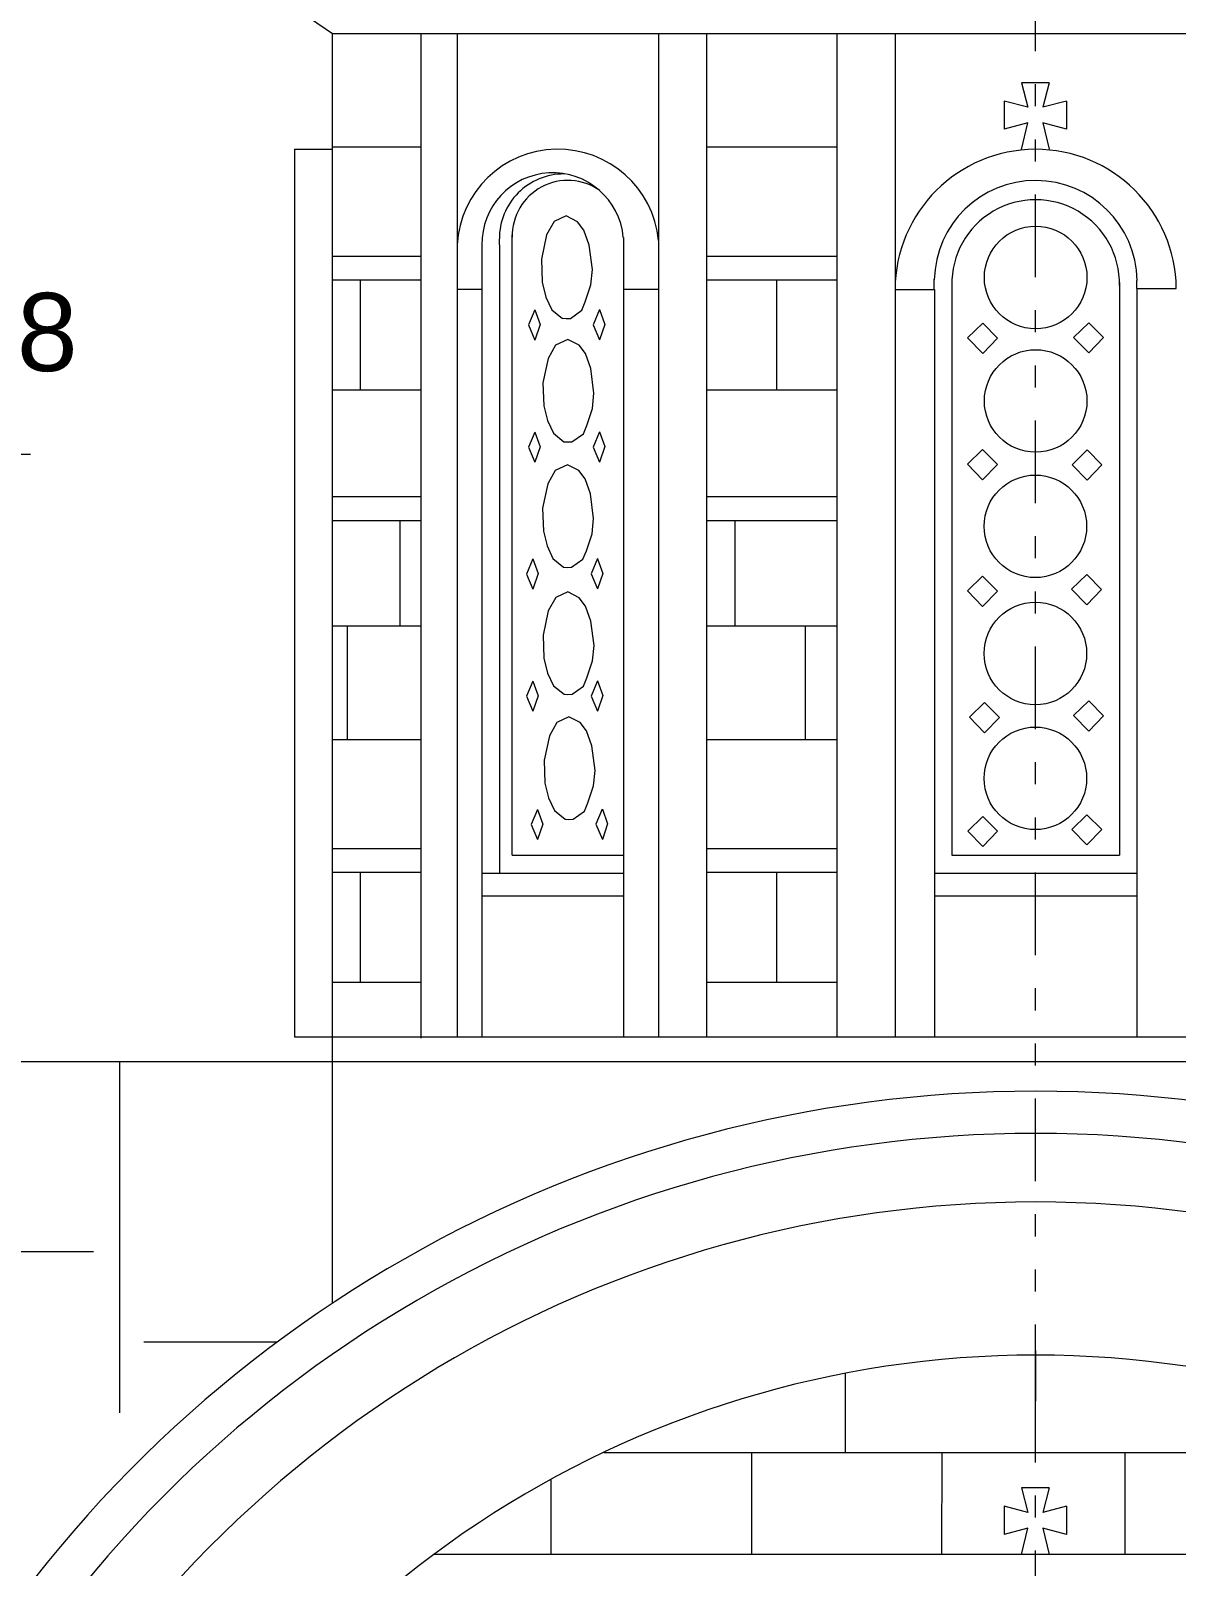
# Model space of a CAD drawing. Header units: millimetres. Extents: x -490789 to -449459, y 209001 to 327650.
# Drawn here: x -473270 to -469604, y 227286 to 232199 of the extents above; entities that cross this region are included whole.
import ezdxf

# ---------------------------------------------------------------- set-up
doc = ezdxf.new("R2010")
doc.units = ezdxf.units.MM
doc.header["$MEASUREMENT"] = 0
doc.linetypes.add('2-Штрих-Штриховая', pattern=[723.19442, 264.583325, -105.833328, 70.555556, -105.833328, 70.555556, -105.833328])
doc.linetypes.add('Штриховая', pattern=[282.222223, 141.111112, -141.111112])
for name, color, linetype, lineweight in [('0_Ном._пера__12_Ном._пера__12_Ном._пера__12', 12, 'Continuous', 18), ('0_Ном._пера__7_Ном._пера__1_Ном._пера__1', 1, 'Continuous', 18), ('0_Ном._пера__7_Ном._пера__5_Ном._пера__5', 5, 'Continuous', 18), ('0_Ном._пера__7_Ном._пера__7_Ном._пера__1', 1, 'Continuous', 18), ('0_Ном._пера__7_Ном._пера__7_Ном._пера__7', 7, 'Continuous', 18), ('0_Ном_пера__1_Ном_пера__1_Ном_пера__1_Ном._пера__1_Ном_пера__1_Ном_пера__1_Ном_пера__1_Ном_пера__1_Ном_пера__1_Ном_пера__1_Ном_пера__1_Ном_пера__1_Ном_пера__1_Ном_пера__1_Ном_пера__1_Ном_пера__1_Ном_пера__1_Ном_пера__1_Ном_пера__1_Ном_пера__1_Ном_пера___D_Ном._пера__1', 1, 'Continuous', 18), ('0_Ном_пера__1_Ном_пера__1_Ном_пера__1_Ном_пера__1_Ном_пера__1_Ном_пера__1_Ном_пера__1_Ном_пера__1_Ном_пера__1_Ном_пера__1_Ном._пера__1_Ном_пера__1_Ном_пера__1_Ном_пера__1_Ном_пера__1_Ном_пера__1_Ном_пера__1_Ном_пера__1_Ном_пера__1_Ном_пера__1_Ном_пера___D_Ном._пера__1', 1, 'Continuous', 18), ('0_Ном_пера__5_Ном_пера__5_Ном_пера__5_Ном_пера__5_Ном_пера__5_Ном_пера__5_Ном_пера__5_Ном_пера__5_Ном_пера__5_Ном_пера__5_Ном_пера__5_Ном_пера__5_Ном_пера__5_Ном_пера__5_Ном_пера__5_Ном_пера__5_Ном._пера__5_Ном_пера__5_Ном_пера__5_Ном_пера__5_Ном_пера___7_Ном._пера__5', 5, 'Continuous', 18), ('0_Ном_пера__7_Ном._пера__7_Ном_пера__7_Ном_пера__7_Ном_пера__7_Ном_пера__7_Ном_пера__7_Ном_пера__7_Ном_пера__7_Ном_пера__7_Ном_пера__7_Ном_пера__7_Ном_пера__7_Ном_пера__7_Ном_пера__7_Ном_пера__7_Ном_пера__7_Ном_пера__7_Ном_пера__7_Ном_пера__7_Ном_пера___7_Ном._пера__7', 7, 'Continuous', 18), ('0_Ном_пера__7_Ном_пера__7_Ном._пера__7_Ном_пера__7_Ном_пера__7_Ном_пера__7_Ном_пера__7_Ном_пера__7_Ном_пера__7_Ном_пера__7_Ном_пера__7_Ном_пера__7_Ном_пера__7_Ном_пера__7_Ном_пера__7_Ном_пера__7_Ном_пера__7_Ном_пера__7_Ном_пера__7_Ном_пера__7_Ном_пера___3_Ном._пера__7', 7, 'Continuous', 18), ('0_Ном_пера__7_Ном_пера__7_Ном_пера__7_Ном._пера__7_Ном_пера__7_Ном_пера__7_Ном_пера__7_Ном_пера__7_Ном_пера__7_Ном_пера__7_Ном_пера__7_Ном_пера__7_Ном_пера__7_Ном_пера__7_Ном_пера__7_Ном_пера__7_Ном_пера__7_Ном_пера__7_Ном_пера__7_Ном_пера__7_Ном_пера___5_Ном._пера__7', 7, 'Continuous', 18), ('0_Ном_пера__7_Ном_пера__7_Ном_пера__7_Ном_пера__7_Ном_пера__7_Ном_пера__7_Ном_пера__7_Ном_пера__7_Ном_пера__7_Ном._пера__7_Ном_пера__7_Ном_пера__7_Ном_пера__7_Ном_пера__7_Ном_пера__7_Ном_пера__7_Ном_пера__7_Ном_пера__7_Ном_пера__7_Ном_пера__7_Ном_пера___7_Ном._пера__7', 7, 'Continuous', 18), ('0_Ном_пера__7_Ном_пера__7_Ном_пера__7_Ном_пера__7_Ном_пера__7_Ном_пера__7_Ном_пера__7_Ном_пера__7_Ном_пера__7_Ном_пера__7_Ном_пера__7_Ном_пера__7_Ном_пера__7_Ном_пера__7_Ном_пера__7_Ном._пера__7_Ном._пера__7_Ном._пера__7_Ном._пера__7_Ном._пера__7_Ном._пера__7', 7, 'Continuous', 18), ('0_Ном_пера__7_Ном_пера__7_Ном_пера__7_Ном_пера__7_Ном_пера__7_Ном_пера__7_Ном_пера__7_Ном_пера__7_Ном_пера__7_Ном_пера__7_Ном_пера__7_Ном_пера__7_Ном_пера__7_Ном_пера__7_Ном_пера__7_Ном._пера__7_Ном_пера__7_Ном._пера__7_Ном_пера__7_Ном._пера__7_Ном_пера_2_Ном._пера__7', 7, 'Continuous', 18), ('0_Ном_пера__7_Ном_пера__7_Ном_пера__7_Ном_пера__7_Ном_пера__7_Ном_пера__7_Ном_пера__7_Ном_пера__7_Ном_пера__7_Ном_пера__7_Ном_пера__7_Ном_пера__7_Ном_пера__7_Ном_пера__7_Ном_пера__7_Ном_пера__7_Ном_пера__7_Ном_пера__7_Ном._пера__7_Ном_пера__7_Ном._пера__5_Ном._пера__7', 7, 'Continuous', 18), ('0_Ном_пера__7_Ном_пера__7_Ном_пера__7_Ном_пера__7_Ном_пера__7_Ном_пера__7_Ном_пера__7_Ном_пера__7_Ном_пера__7_Ном_пера__7_Ном_пера__7_Ном_пера__7_Ном_пера__7_Ном_пера__7_Ном_пера__7_Ном_пера__7_Ном_пера__7_Ном_пера__7_Ном_пера__7_Ном_пера__7_Ном_пера__7_8_Ном._пера__1', 1, 'Continuous', 18), ('0_Ном_пера__7_Ном_пера__7_Ном_пера__7_Ном_пера__7_Ном_пера__7_Ном_пера__7_Ном_пера__7_Ном_пера__7_Ном_пера__7_Ном_пера__7_Ном_пера__7_Ном_пера__7_Ном_пера__7_Ном_пера__7_Ном_пера__7_Ном_пера__7_Ном_пера__7_Ном_пера__7_Ном_пера__7_Ном_пера__7_Ном_пера__7_C_Ном._пера__1', 1, 'Continuous', 18), ('0_Ном_пера__7_Ном_пера__7_Ном_пера__7_Ном_пера__7_Ном_пера__7_Ном_пера__7_Ном_пера__7_Ном_пера__7_Ном_пера__7_Ном_пера__7_Ном_пера__7_Ном_пера__7_Ном_пера__7_Ном_пера__7_Ном_пера__7_Ном_пера__7_Ном_пера__7_Ном_пера__7_Ном_пера__7_Ном_пера__7_Ном_пера__7_C_Ном._пера__7', 7, 'Continuous', 18), ('hatch_Ном_пера__254_Ном_пера__254_Ном_пера__254_Ном._пера__254_Ном_пера__254_Ном._пера__9_Ном_пера__9_Ном_пера__9_Ном_пера__12_Ном_пера__12_Ном_пера__12_Ном_пера__12_Ном_пера__12_Ном_пера__12_Ном_пера__1_Ном_пера__1_Ном_пера__1_Ном_пера__1_Ном_пера__1_Н_B_Ном._пера__1', 1, 'Continuous', 18), ('Line 0.25_Ном_пера__7_Ном_пера__7_Ном_пера__7_Ном_пера__7_Ном_пера__7_Ном_пера__7_Ном_пера__7_Ном_пера__7_Ном_пера__7_Ном_пера__7_Ном_пера__7_Ном._пера__7_Ном._пера__7_Ном._пера__7_Ном._пера__7_Ном._пера__102_Ном._пера__102', 102, 'Continuous', 18), ('Line 0.25_Ном_пера__7_Ном_пера__7_Ном_пера__7_Ном_пера__7_Ном_пера__7_Ном_пера__7_Ном_пера__7_Ном_пера__7_Ном_пера__7_Ном_пера__7_Ном_пера__7_Ном._пера__7_Ном._пера__8_Ном._пера__8_Ном._пера__8_Ном._пера__8_Ном._пера__8', 8, 'Continuous', 18)]:
    doc.layers.add(name, color=color, linetype=linetype, lineweight=lineweight)
doc.styles.add('СГЕНЕРИР_СТИЛЬ_1', font='')
doc.styles.get('СГЕНЕРИР_СТИЛЬ_1').set_extended_font_data('Arial')

msp = doc.modelspace()

# ---------------------------------------------------------------- linework, layer by layer
at = {"layer": '0_Ном._пера__12_Ном._пера__12_Ном._пера__12', "linetype": '2-Штрих-Штриховая'}
msp.add_line((-470054.3, 217669.7), (-470054.3, 236554.5), dxfattribs=at)
at = {"layer": '0_Ном._пера__7_Ном._пера__1_Ном._пера__1', "linetype": 'Continuous'}
for p, q in [((-472021.8, 230707.9), (-472304.3, 230707.9)), ((-470689.8, 230707.9), (-471107.4, 230707.9))]:
    msp.add_line(p, q, dxfattribs=at)
at = {"layer": '0_Ном._пера__7_Ном._пера__5_Ном._пера__5', "linetype": 'Continuous'}
for p, q in [((-471595.3, 231588.4), (-471619, 231545.8)), ((-471556.2, 231606.4), (-471595.3, 231588.4)), ((-471520.1, 231587.7), (-471556.2, 231606.4)), ((-471499.7, 231561), (-471520.1, 231587.7)), ((-471619, 231545.8), (-471635.6, 231467.6)), ((-471482.7, 231513.2), (-471499.7, 231561)), ((-471472.4, 231434.7), (-471482.7, 231513.2)), ((-471635.6, 231467.6), (-471633.3, 231394.1)), ((-471477.5, 231385.4), (-471472.4, 231434.7)), ((-471633.3, 231394.1), (-471621.4, 231346.7)), ((-471495.6, 231331.1), (-471477.5, 231385.4)), ((-471621.4, 231346.7), (-471602.4, 231306.4)), ((-471506.4, 231304.6), (-471495.6, 231331.1)), ((-471602.4, 231306.4), (-471568.5, 231278.7)), ((-471543.1, 231278.7), (-471506.4, 231304.6)), ((-471568.7, 231278.8), (-471556.2, 231278.2)), ((-471556.2, 231278.2), (-471543.1, 231278.7)), ((-471590.5, 231193.3), (-471614.2, 231150.6)), ((-471551.4, 231211.3), (-471590.5, 231193.3)), ((-471515.2, 231192.5), (-471551.4, 231211.3)), ((-471494.9, 231165.9), (-471515.2, 231192.5)), ((-471614.2, 231150.6), (-471630.8, 231072.4)), ((-471477.8, 231118.1), (-471494.9, 231165.9)), ((-471467.6, 231039.6), (-471477.8, 231118.1)), ((-471630.8, 231072.4), (-471628.4, 230998.9)), ((-471472.7, 230990.3), (-471467.6, 231039.6)), ((-471628.4, 230998.9), (-471616.6, 230951.5)), ((-471490.8, 230935.9), (-471472.7, 230990.3)), ((-471616.6, 230951.5), (-471597.6, 230911.2)), ((-471597.6, 230911.2), (-471563.7, 230883.5)), ((-471538.2, 230883.6), (-471501.6, 230909.5)), ((-471501.6, 230909.5), (-471490.8, 230935.9)), ((-471563.9, 230883.7), (-471551.4, 230883.1)), ((-471551.4, 230883.1), (-471538.2, 230883.6)), ((-471591.7, 230792.2), (-471615.4, 230749.5)), ((-471552.6, 230810.1), (-471591.7, 230792.2)), ((-471516.4, 230791.4), (-471552.6, 230810.1)), ((-471496.1, 230764.7), (-471516.4, 230791.4)), ((-471615.4, 230749.5), (-471632, 230671.3)), ((-471479, 230716.9), (-471496.1, 230764.7)), ((-471468.8, 230638.4), (-471479, 230716.9)), ((-471632, 230671.3), (-471629.6, 230597.8)), ((-471629.6, 230597.8), (-471617.8, 230550.4)), ((-471473.8, 230589.1), (-471468.8, 230638.4)), ((-471617.8, 230550.4), (-471598.8, 230510.1)), ((-471492, 230534.8), (-471473.8, 230589.1)), ((-471598.8, 230510.1), (-471564.9, 230482.4)), ((-471539.4, 230482.4), (-471502.8, 230508.3)), ((-471502.8, 230508.3), (-471492, 230534.8)), ((-471565.1, 230482.5), (-471552.6, 230481.9)), ((-471552.6, 230481.9), (-471539.4, 230482.4)), ((-471550.9, 230403.3), (-471590.1, 230385.4)), ((-471514.8, 230384.6), (-471550.9, 230403.3)), ((-471590.1, 230385.4), (-471613.8, 230342.7)), ((-471494.5, 230357.9), (-471514.8, 230384.6)), ((-471477.4, 230310.1), (-471494.5, 230357.9)), ((-471613.8, 230342.7), (-471630.4, 230264.5)), ((-471467.1, 230231.6), (-471477.4, 230310.1)), ((-471630.4, 230264.5), (-471628, 230191)), ((-471472.2, 230182.3), (-471467.1, 230231.6)), ((-471628, 230191), (-471616.1, 230143.6)), ((-471490.3, 230128), (-471472.2, 230182.3)), ((-471616.1, 230143.6), (-471597.2, 230103.3)), ((-471597.2, 230103.3), (-471563.2, 230075.6)), ((-471501.1, 230101.5), (-471490.3, 230128)), ((-471563.4, 230075.7), (-471550.9, 230075.1)), ((-471550.9, 230075.1), (-471537.8, 230075.6)), ((-471537.8, 230075.6), (-471501.1, 230101.5)), ((-471547.5, 230003.7), (-471586.6, 229985.8)), ((-471511.4, 229985), (-471547.5, 230003.7)), ((-471586.6, 229985.8), (-471610.3, 229943.1)), ((-471491, 229958.3), (-471511.4, 229985)), ((-471474, 229910.5), (-471491, 229958.3)), ((-471610.3, 229943.1), (-471626.9, 229864.9)), ((-471463.7, 229832), (-471474, 229910.5)), ((-471626.9, 229864.9), (-471624.6, 229791.4)), ((-471468.8, 229782.7), (-471463.7, 229832)), ((-471624.6, 229791.4), (-471612.7, 229744)), ((-471486.9, 229728.4), (-471468.8, 229782.7)), ((-471612.7, 229744), (-471593.8, 229703.7)), ((-471497.7, 229701.9), (-471486.9, 229728.4)), ((-471593.8, 229703.7), (-471559.8, 229676)), ((-471560, 229676.1), (-471547.5, 229675.5)), ((-471547.5, 229675.5), (-471534.4, 229676)), ((-471534.4, 229676), (-471497.7, 229701.9))]:
    msp.add_line(p, q, dxfattribs=at)
for centre in [(-470054.3, 231409.5), (-470054.3, 231014.3), (-470055.2, 230613.2), (-470055.2, 230206.4), (-470055.2, 229806.8)]:
    msp.add_circle(centre, 164.1, dxfattribs=at)
at = {"layer": '0_Ном._пера__7_Ном._пера__7_Ном._пера__1', "linetype": 'Continuous'}
for centre, radius, start, end in [((-471582.7, 231496.6), 323.2, 5.563, 176.7814), ((-470054.3, 231369.5), 450, 0.5939, 179.7617), ((-471599.5, 231517.7), 226.7, 5.0594, 181.0967), ((-471563.6, 231534.1), 206.7, 89.8996, 180.2277), ((-470054.3, 231395.6), 324.3, 0.7789, 178.7941)]:
    msp.add_arc(centre, radius, start, end, dxfattribs=at)
at = {"layer": '0_Ном._пера__7_Ном._пера__7_Ном._пера__7', "linetype": 'Continuous'}
for p, q in [((-472304.3, 232188.7), (-472771.4, 232509.4)), ((-472304.3, 228127.3), (-472304.3, 232188.7)), ((-467804.3, 232188.7), (-472304.3, 232188.7)), ((-472021.8, 232188.7), (-472021.8, 228975.6)), ((-471905.4, 232188.7), (-471905.4, 228980.1)), ((-470690.5, 232188.7), (-471361.4, 232188.7)), ((-470690.5, 232188.7), (-471361.4, 232188.7)), ((-471261.1, 232188.7), (-471261.1, 228980.1)), ((-471107.4, 232188.7), (-471107.4, 228980.1)), ((-470690.5, 232188.7), (-470690.5, 228980.1)), ((-470504.3, 232188.7), (-470504.3, 228980.1)), ((-472426.2, 231819.7), (-472426.2, 228980.1)), ((-472426.2, 231819.7), (-472304.3, 231819.7)), ((-471729.3, 229560.8), (-471729.3, 231545.6)), ((-471770.1, 231513.4), (-471770.1, 229503.6)), ((-470322.5, 231393), (-470322.5, 229560.8)), ((-469786.1, 231393), (-469786.1, 229561.4)), ((-471826.2, 231371.4), (-471826.2, 228980.1)), ((-471373.6, 231371.4), (-471373.6, 228980.1)), ((-470504.3, 231378.6), (-470504.3, 228980.1)), ((-470378.5, 231371.4), (-470378.5, 228980.1)), ((-469730.1, 231374.2), (-469730.1, 228980.1)), ((-472021.8, 230293.2), (-472304.3, 230293.2)), ((-470689.8, 230293.2), (-471107.4, 230293.2)), ((-470689.8, 230293.2), (-471107.4, 230293.2)), ((-471729.3, 229560.8), (-471373.6, 229560.8)), ((-470322.5, 229560.8), (-469786.1, 229560.8)), ((-471826.2, 229503.6), (-471373.6, 229503.6)), ((-470378.5, 229503.6), (-469730.1, 229503.6)), ((-471826.2, 229430.7), (-471373.6, 229430.7)), ((-470378.5, 229430.7), (-469730.1, 229430.7)), ((-472426.2, 228980.1), (-472304.3, 228980.1)), ((-472304.3, 228980.1), (-467682.5, 228980.1)), ((-471436.5, 227650), (-468672.2, 227650))]:
    msp.add_line(p, q, dxfattribs=at)
for centre, radius, start, end in [((-471551.6, 231542.3), 177.7, 54.6693, 181.2231), ((-470054.3, 231389.8), 268.3, 358.7614, 181.2231), ((-470054.3, 224734.6), 4071, 30.5449, 149.4551), ((-470054.3, 224734.6), 3936, 29.5894, 150.4133), ((-470054.3, 224734.6), 3716.6, 28.0623, 151.9407), ((-470054.3, 224734.6), 3226.5, 22.9021, 157.0979)]:
    msp.add_arc(centre, radius, start, end, dxfattribs=at)
at = {"layer": '0_Ном_пера__1_Ном_пера__1_Ном_пера__1_Ном._пера__1_Ном_пера__1_Ном_пера__1_Ном_пера__1_Ном_пера__1_Ном_пера__1_Ном_пера__1_Ном_пера__1_Ном_пера__1_Ном_пера__1_Ном_пера__1_Ном_пера__1_Ном_пера__1_Ном_пера__1_Ном_пера__1_Ном_пера__1_Ном_пера__1_Ном_пера___D_Ном._пера__1', "linetype": 'Continuous'}
for p, q in [((-472304.3, 231477.7), (-472021.8, 231477.7)), ((-471105.4, 231477.7), (-470689.8, 231477.7)), ((-472304.3, 231401.7), (-472021.8, 231401.7)), ((-471107.4, 231401.7), (-470689.8, 231401.7)), ((-472304.3, 230631.9), (-472021.8, 230631.9)), ((-471107.4, 230631.9), (-470689.8, 230631.9)), ((-472304.3, 229582.3), (-472021.8, 229582.3)), ((-471105.4, 229582.3), (-470689.8, 229582.3)), ((-472304.3, 229506.2), (-472021.8, 229506.2)), ((-471107.4, 229506.2), (-470689.8, 229506.2)), ((-468129, 227323.6), (-471979.6, 227323.6))]:
    msp.add_line(p, q, dxfattribs=at)
at = {"layer": '0_Ном_пера__1_Ном_пера__1_Ном_пера__1_Ном_пера__1_Ном_пера__1_Ном_пера__1_Ном_пера__1_Ном_пера__1_Ном_пера__1_Ном_пера__1_Ном._пера__1_Ном_пера__1_Ном_пера__1_Ном_пера__1_Ном_пера__1_Ном_пера__1_Ном_пера__1_Ном_пера__1_Ном_пера__1_Ном_пера__1_Ном_пера___D_Ном._пера__1', "linetype": 'Continuous'}
for p, q in [((-470154.6, 231973.9), (-470154.6, 231883.6)), ((-470154.6, 227478), (-470154.6, 227387.7))]:
    msp.add_line(p, q, dxfattribs=at)
at = {"layer": '0_Ном_пера__5_Ном_пера__5_Ном_пера__5_Ном_пера__5_Ном_пера__5_Ном_пера__5_Ном_пера__5_Ном_пера__5_Ном_пера__5_Ном_пера__5_Ном_пера__5_Ном_пера__5_Ном_пера__5_Ном_пера__5_Ном_пера__5_Ном_пера__5_Ном._пера__5_Ном_пера__5_Ном_пера__5_Ном_пера__5_Ном_пера___7_Ном._пера__5', "linetype": 'Continuous'}
for p, q in [((-471656.9, 231306), (-471677.4, 231257.4)), ((-471656.5, 231305.8), (-471640.1, 231258.8)), ((-471449.9, 231306.7), (-471470.3, 231258.1)), ((-471449.5, 231306.5), (-471433.1, 231259.5)), ((-471677.4, 231257.4), (-471656.5, 231209.2)), ((-471640.1, 231258.8), (-471656.5, 231209.2)), ((-471470.3, 231258.1), (-471449.5, 231209.9)), ((-471433.1, 231259.5), (-471449.5, 231209.9)), ((-470223.7, 231263.2), (-470271.9, 231216)), ((-470223.7, 231263.2), (-470176, 231215.5)), ((-469884.5, 231264.6), (-469932.7, 231217.4)), ((-469884.5, 231264.6), (-469836.8, 231216.9)), ((-470271.9, 231216), (-470223.7, 231166.6)), ((-470176, 231215.5), (-470223.7, 231166.6)), ((-469932.7, 231217.4), (-469884.5, 231168)), ((-469836.8, 231216.9), (-469884.5, 231168)), ((-471656.9, 230914.8), (-471677.4, 230866.2)), ((-471656.5, 230914.7), (-471640.1, 230867.6)), ((-471449.9, 230915.5), (-471470.3, 230866.9)), ((-471449.5, 230915.3), (-471433.1, 230868.3)), ((-471677.4, 230866.2), (-471656.5, 230818.1)), ((-471640.1, 230867.6), (-471656.5, 230818.1)), ((-471470.3, 230866.9), (-471449.5, 230818.7)), ((-471433.1, 230868.3), (-471449.5, 230818.7)), ((-470224.1, 230859), (-470272.3, 230811.8)), ((-470224.1, 230859), (-470176.4, 230811.3)), ((-469889.8, 230857.6), (-469938, 230810.4)), ((-469889.8, 230857.6), (-469842.1, 230809.9)), ((-470272.3, 230811.8), (-470224.1, 230762.4)), ((-470176.4, 230811.3), (-470224.1, 230762.4)), ((-469938, 230810.4), (-469889.8, 230761)), ((-469842.1, 230809.9), (-469889.8, 230761)), ((-471663.3, 230509.2), (-471683.8, 230460.6)), ((-471662.9, 230509.1), (-471646.5, 230462)), ((-471456.3, 230509.9), (-471476.7, 230461.3)), ((-471455.9, 230509.7), (-471439.5, 230462.7)), ((-471683.8, 230460.6), (-471662.9, 230412.5)), ((-471646.5, 230462), (-471662.9, 230412.5)), ((-471476.7, 230461.3), (-471455.9, 230413.1)), ((-471439.5, 230462.7), (-471455.9, 230413.1)), ((-470224.1, 230453.7), (-470272.3, 230406.6)), ((-470224.1, 230453.7), (-470176.4, 230406)), ((-469890.9, 230458.9), (-469939.1, 230411.7)), ((-469890.9, 230458.9), (-469843.2, 230411.2)), ((-470272.3, 230406.6), (-470224.1, 230357.1)), ((-470176.4, 230406), (-470224.1, 230357.1)), ((-469939.1, 230411.7), (-469890.9, 230362.3)), ((-469843.2, 230411.2), (-469890.9, 230362.3)), ((-471663.3, 230118.1), (-471683.8, 230069.5)), ((-471662.9, 230117.9), (-471646.5, 230070.9)), ((-471456.3, 230118.8), (-471476.7, 230070.2)), ((-471455.9, 230118.6), (-471439.5, 230071.5)), ((-471683.8, 230069.5), (-471662.9, 230021.3)), ((-471646.5, 230070.9), (-471662.9, 230021.3)), ((-471476.7, 230070.2), (-471455.9, 230022)), ((-471439.5, 230071.5), (-471455.9, 230022)), ((-469884.6, 230054.6), (-469932.9, 230007.5)), ((-469884.6, 230054.6), (-469836.9, 230006.9)), ((-470217.8, 230049.5), (-470266, 230002.3)), ((-470217.8, 230049.5), (-470170.1, 230001.8)), ((-469932.9, 230007.5), (-469884.6, 229958)), ((-469836.9, 230006.9), (-469884.6, 229958)), ((-470266, 230002.3), (-470217.8, 229952.9)), ((-470170.1, 230001.8), (-470217.8, 229952.9)), ((-471648.2, 229707.6), (-471668.7, 229659)), ((-471647.8, 229707.4), (-471631.4, 229660.4)), ((-471631.4, 229660.4), (-471647.8, 229610.8)), ((-471441.2, 229708.3), (-471461.7, 229659.7)), ((-471461.7, 229659.7), (-471440.8, 229611.5)), ((-471440.8, 229708.1), (-471424.4, 229661)), ((-471424.4, 229661), (-471440.8, 229611.5)), ((-470223.6, 229685.1), (-470271.8, 229638)), ((-470223.6, 229685.1), (-470175.9, 229637.4)), ((-469890.4, 229690.3), (-469938.7, 229643.1)), ((-469890.4, 229690.3), (-469842.7, 229642.6)), ((-471668.7, 229659), (-471647.8, 229610.8)), ((-470271.8, 229638), (-470223.6, 229588.5)), ((-470175.9, 229637.4), (-470223.6, 229588.5)), ((-469938.7, 229643.1), (-469890.4, 229593.7)), ((-469842.7, 229642.6), (-469890.4, 229593.7))]:
    msp.add_line(p, q, dxfattribs=at)
at = {"layer": '0_Ном_пера__7_Ном._пера__7_Ном_пера__7_Ном_пера__7_Ном_пера__7_Ном_пера__7_Ном_пера__7_Ном_пера__7_Ном_пера__7_Ном_пера__7_Ном_пера__7_Ном_пера__7_Ном_пера__7_Ном_пера__7_Ном_пера__7_Ном_пера__7_Ном_пера__7_Ном_пера__7_Ном_пера__7_Ном_пера__7_Ном_пера___7_Ном._пера__7', "linetype": 'Continuous'}
for p, q in [((-472214.4, 231048.5), (-472214.4, 231401.7)), ((-472214.4, 231048.5), (-472214.4, 231401.7)), ((-470882.4, 231048.5), (-470882.4, 231401.7)), ((-470882.4, 231048.5), (-470882.4, 231401.7)), ((-472256.6, 229930.5), (-472256.6, 230293.2)), ((-470791, 229930.5), (-470791, 230293.2)), ((-472214.4, 229153), (-472214.4, 229506.2)), ((-472214.4, 229153), (-472214.4, 229506.2)), ((-470882.4, 229153), (-470882.4, 229506.2)), ((-470882.4, 229153), (-470882.4, 229506.2))]:
    msp.add_line(p, q, dxfattribs=at)
at = {"layer": '0_Ном_пера__7_Ном_пера__7_Ном._пера__7_Ном_пера__7_Ном_пера__7_Ном_пера__7_Ном_пера__7_Ном_пера__7_Ном_пера__7_Ном_пера__7_Ном_пера__7_Ном_пера__7_Ном_пера__7_Ном_пера__7_Ном_пера__7_Ном_пера__7_Ном_пера__7_Ном_пера__7_Ном_пера__7_Ном_пера__7_Ном_пера___3_Ном._пера__7', "linetype": 'Continuous'}
for p, q in [((-470054.3, 227650), (-470053.9, 227976.3)), ((-470663.8, 227902.9), (-470663.8, 227649.6)), ((-470963.7, 227650), (-470963.7, 227323.2)), ((-470354.2, 227323.6), (-470353.8, 227650)), ((-469767.4, 227326.1), (-469767.4, 227647.9))]:
    msp.add_line(p, q, dxfattribs=at)
at = {"layer": '0_Ном_пера__7_Ном_пера__7_Ном_пера__7_Ном._пера__7_Ном_пера__7_Ном_пера__7_Ном_пера__7_Ном_пера__7_Ном_пера__7_Ном_пера__7_Ном_пера__7_Ном_пера__7_Ном_пера__7_Ном_пера__7_Ном_пера__7_Ном_пера__7_Ном_пера__7_Ном_пера__7_Ном_пера__7_Ном_пера__7_Ном_пера___5_Ном._пера__7', "linetype": 'Continuous'}
msp.add_line((-471605.7, 227563.6), (-471605.7, 227323.6), dxfattribs=at)
at = {"layer": '0_Ном_пера__7_Ном_пера__7_Ном_пера__7_Ном_пера__7_Ном_пера__7_Ном_пера__7_Ном_пера__7_Ном_пера__7_Ном_пера__7_Ном._пера__7_Ном_пера__7_Ном_пера__7_Ном_пера__7_Ном_пера__7_Ном_пера__7_Ном_пера__7_Ном_пера__7_Ном_пера__7_Ном_пера__7_Ном_пера__7_Ном_пера___7_Ном._пера__7', "linetype": 'Continuous'}
for p, q in [((-472021.8, 231826), (-472304.3, 231826)), ((-470689.8, 231826), (-471105.4, 231826)), ((-470689.8, 231826), (-471105.4, 231826)), ((-472021.8, 229930.5), (-472304.3, 229930.5)), ((-470689.8, 229930.5), (-471105.4, 229930.5))]:
    msp.add_line(p, q, dxfattribs=at)
at = {"layer": '0_Ном_пера__7_Ном_пера__7_Ном_пера__7_Ном_пера__7_Ном_пера__7_Ном_пера__7_Ном_пера__7_Ном_пера__7_Ном_пера__7_Ном_пера__7_Ном_пера__7_Ном_пера__7_Ном_пера__7_Ном_пера__7_Ном_пера__7_Ном._пера__7_Ном_пера__7_Ном._пера__7_Ном_пера__7_Ном._пера__7_Ном_пера_2_Ном._пера__7', "linetype": 'Continuous'}
for p, q in [((-472089.2, 230631.9), (-472089.2, 230293.2)), ((-471017.4, 230631.9), (-471017.4, 230293.2)), ((-471017.4, 230631.9), (-471017.4, 230293.2))]:
    msp.add_line(p, q, dxfattribs=at)
at = {"layer": '0_Ном_пера__7_Ном_пера__7_Ном_пера__7_Ном_пера__7_Ном_пера__7_Ном_пера__7_Ном_пера__7_Ном_пера__7_Ном_пера__7_Ном_пера__7_Ном_пера__7_Ном_пера__7_Ном_пера__7_Ном_пера__7_Ном_пера__7_Ном_пера__7_Ном_пера__7_Ном_пера__7_Ном._пера__7_Ном_пера__7_Ном._пера__5_Ном._пера__7', "linetype": 'Continuous'}
for p, q in [((-472021.8, 231048.5), (-472304.3, 231048.5)), ((-470689.8, 231048.5), (-471107.4, 231048.5)), ((-472021.8, 229153), (-472304.3, 229153)), ((-470689.8, 229153), (-471107.4, 229153))]:
    msp.add_line(p, q, dxfattribs=at)
at = {"layer": '0_Ном_пера__7_Ном_пера__7_Ном_пера__7_Ном_пера__7_Ном_пера__7_Ном_пера__7_Ном_пера__7_Ном_пера__7_Ном_пера__7_Ном_пера__7_Ном_пера__7_Ном_пера__7_Ном_пера__7_Ном_пера__7_Ном_пера__7_Ном_пера__7_Ном_пера__7_Ном_пера__7_Ном_пера__7_Ном_пера__7_Ном_пера__7_8_Ном._пера__1', "linetype": 'Continuous'}
for p, q in [((-470099.9, 232032.8), (-470079.5, 231953.9)), ((-470010.9, 232032.5), (-470031.3, 231953.9)), ((-470079.5, 231953.9), (-470154.6, 231974)), ((-469955.9, 231974), (-470031.3, 231953.9)), ((-470079.5, 231903.8), (-470154.6, 231883.6)), ((-470099.9, 231819.4), (-470079.5, 231903.8)), ((-470031.2, 231903.8), (-470011.1, 231819.5)), ((-469955.9, 231883.6), (-470031.2, 231903.8)), ((-470099.9, 227536.9), (-470079.5, 227458)), ((-470010.9, 227536.6), (-470031.3, 227458)), ((-470079.5, 227458), (-470154.6, 227478.1)), ((-469955.9, 227478.1), (-470031.3, 227458)), ((-470079.5, 227407.9), (-470154.6, 227387.7)), ((-470099.9, 227323.5), (-470079.5, 227407.9)), ((-470031.2, 227407.9), (-470011.1, 227323.6)), ((-469955.9, 227387.7), (-470031.2, 227407.9))]:
    msp.add_line(p, q, dxfattribs=at)
at = {"layer": '0_Ном_пера__7_Ном_пера__7_Ном_пера__7_Ном_пера__7_Ном_пера__7_Ном_пера__7_Ном_пера__7_Ном_пера__7_Ном_пера__7_Ном_пера__7_Ном_пера__7_Ном_пера__7_Ном_пера__7_Ном_пера__7_Ном_пера__7_Ном_пера__7_Ном_пера__7_Ном_пера__7_Ном_пера__7_Ном_пера__7_Ном_пера__7_C_Ном._пера__1', "linetype": 'Continuous'}
for p, q in [((-471770.1, 231513.4), (-471770.1, 231533.3)), ((-471373.6, 231537.7), (-471373.6, 231371.4)), ((-471826.1, 231513.4), (-471826.1, 231371.4)), ((-470378.6, 231371.4), (-470378.6, 231402.5)), ((-469730.1, 231374.2), (-469730.1, 231400)), ((-471826.2, 231371.4), (-471905.4, 231371.4)), ((-471261.1, 231371.4), (-471373.6, 231371.4)), ((-470504.3, 231371.4), (-470378.6, 231371.4)), ((-469730.1, 231374.2), (-469604.4, 231374.2))]:
    msp.add_line(p, q, dxfattribs=at)
at = {"layer": '0_Ном_пера__7_Ном_пера__7_Ном_пера__7_Ном_пера__7_Ном_пера__7_Ном_пера__7_Ном_пера__7_Ном_пера__7_Ном_пера__7_Ном_пера__7_Ном_пера__7_Ном_пера__7_Ном_пера__7_Ном_пера__7_Ном_пера__7_Ном_пера__7_Ном_пера__7_Ном_пера__7_Ном_пера__7_Ном_пера__7_Ном_пера__7_C_Ном._пера__7', "linetype": 'Continuous'}
msp.add_line((-474486, 228901.2), (-465626.1, 228901.2), dxfattribs=at)
at = {"layer": 'hatch_Ном_пера__254_Ном_пера__254_Ном_пера__254_Ном._пера__254_Ном_пера__254_Ном._пера__9_Ном_пера__9_Ном_пера__9_Ном_пера__12_Ном_пера__12_Ном_пера__12_Ном_пера__12_Ном_пера__12_Ном_пера__12_Ном_пера__1_Ном_пера__1_Ном_пера__1_Ном_пера__1_Ном_пера__1_Н_B_Ном._пера__1', "linetype": 'Continuous'}
for p, q in [((-470011.1, 232032.6), (-470099.9, 232032.8)), ((-469955.9, 231974), (-469955.9, 231883.6)), ((-470011.1, 227536.6), (-470099.9, 227536.9)), ((-469955.9, 227478.1), (-469955.9, 227387.7))]:
    msp.add_line(p, q, dxfattribs=at)
at = {"layer": 'Line 0.25_Ном_пера__7_Ном_пера__7_Ном_пера__7_Ном_пера__7_Ном_пера__7_Ном_пера__7_Ном_пера__7_Ном_пера__7_Ном_пера__7_Ном_пера__7_Ном_пера__7_Ном._пера__7_Ном._пера__7_Ном._пера__7_Ном._пера__7_Ном._пера__102_Ном._пера__102', "linetype": 'Штриховая'}
msp.add_line((-474258.1, 230844), (-473180, 230844), dxfattribs=at)
at = {"layer": 'Line 0.25_Ном_пера__7_Ном_пера__7_Ном_пера__7_Ном_пера__7_Ном_пера__7_Ном_пера__7_Ном_пера__7_Ном_пера__7_Ном_пера__7_Ном_пера__7_Ном_пера__7_Ном._пера__7_Ном._пера__8_Ном._пера__8_Ном._пера__8_Ном._пера__8_Ном._пера__8', "linetype": 'Continuous'}
for p, q in [((-472985.7, 228901.2), (-472985.7, 227776.9)), ((-473653.9, 228293), (-473069.5, 228293)), ((-472907.6, 228003.5), (-472480.7, 228003.5))]:
    msp.add_line(p, q, dxfattribs=at)

# ---------------------------------------------------------------- texts
at = {"layer": '0_Ном_пера__7_Ном_пера__7_Ном_пера__7_Ном_пера__7_Ном_пера__7_Ном_пера__7_Ном_пера__7_Ном_пера__7_Ном_пера__7_Ном_пера__7_Ном_пера__7_Ном_пера__7_Ном_пера__7_Ном_пера__7_Ном_пера__7_Ном._пера__7_Ном._пера__7_Ном._пера__7_Ном._пера__7_Ном._пера__7_Ном._пера__7', "linetype": 'Continuous', "insert": (-474379.5, 231063.5), "char_height": 250, "attachment_point": 7, "style": 'СГЕНЕРИР_СТИЛЬ_1'}
msp.add_mtext('\\A1;{\\fArial|b0|i0|c204|p38;±11,538}', dxfattribs=at)

doc.saveas('drawing.dxf')
